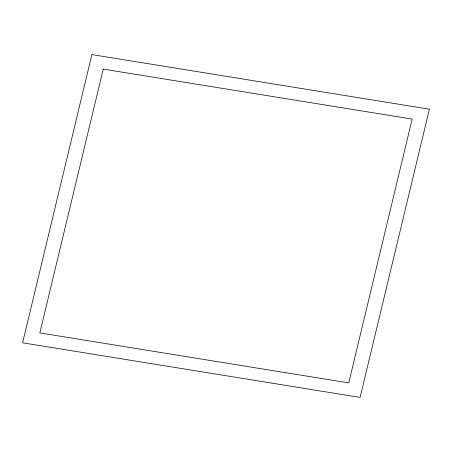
<?xml version="1.0" encoding="UTF-8"?>
<svg xmlns="http://www.w3.org/2000/svg" width="452" height="452" viewBox="0 0 452 452"><rect width="100%" height="100%" fill="white"/><g stroke="black" fill="none" stroke-linecap="round" stroke-linejoin="round"><path stroke-width="0.68" d="M91.892 54.585L22.6 342.814L360.108 397.415L429.4 109.186L91.892 54.585M103.259 69.105L39.832 332.915L348.741 382.895L412.167 119.085L103.259 69.105"/></g></svg>
